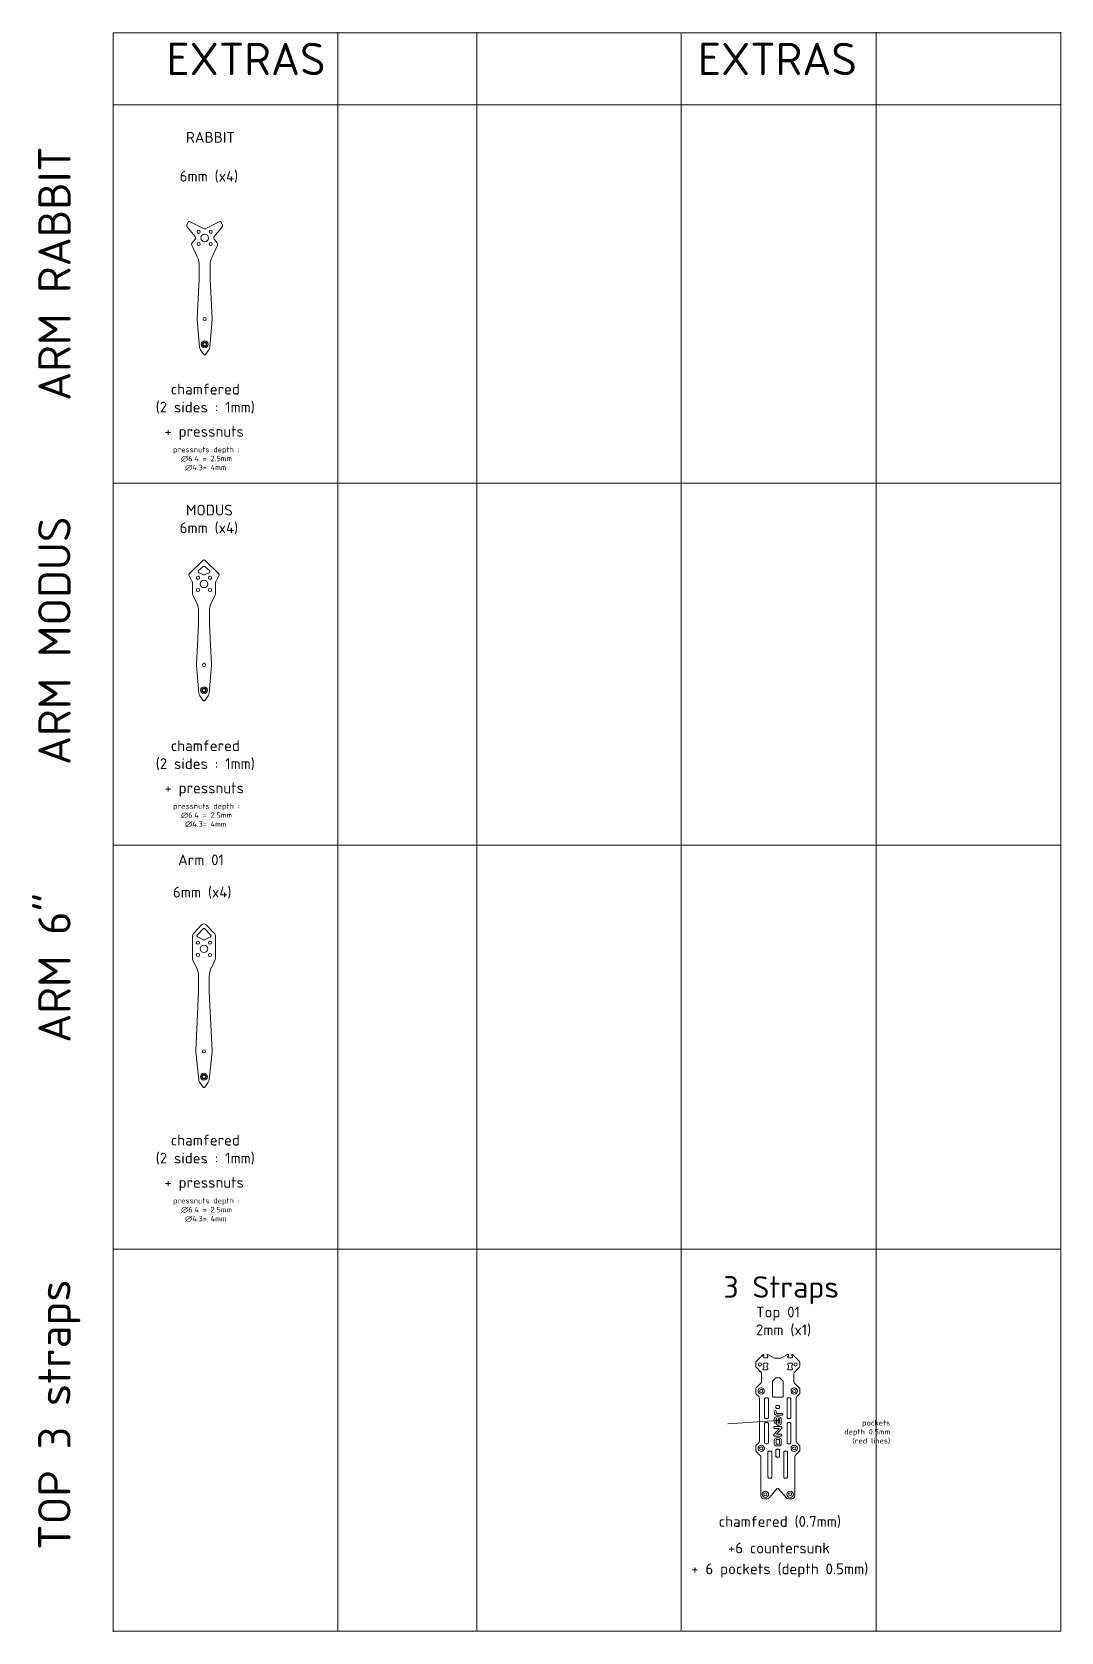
# Model space of a CAD drawing. Header units: millimetres. Extents: x -488 to 1254, y -2368 to 488.
# Drawn here: x -75 to 880, y -2368 to -883 of the extents above; entities that cross this region are included whole.
import ezdxf

# ---------------------------------------------------------------- set-up
doc = ezdxf.new("R2010")
doc.units = ezdxf.units.MM
doc.linetypes.add('JIS_09_08', pattern=[10.75, 8, -0.55, 0.55, -0.55, 0.55, -0.55])
doc.layers.get('0').update_dxf_attribs({"lineweight": 5})
for name, color, linetype, lineweight in [('Calque1', 150, 'Continuous', 5), ('Calque1_chamfered', 40, 'Continuous', 5), ('Calque1_countersunk', 90, 'Continuous', 5), ('Calque1_pocket', 10, 'Continuous', 5), ('Calque2', 251, 'Continuous', 5)]:
    doc.layers.add(name, color=color, linetype=linetype, lineweight=lineweight)
doc.styles.get("Standard").update_dxf_attribs({"font": 'arial.ttf'})

msp = doc.modelspace()

# ---------------------------------------------------------------- linework, layer by layer
at = {"layer": 'Calque1'}
for p, q in [((68.3, -1062.3), (69.5, -1059.3)), ((76, -1072.8), (68.4, -1063.3)), ((70.9, -1058.8), (84.4, -1065.6)), ((98.9, -1058.8), (85.3, -1065.6)), ((93.8, -1072.8), (101.4, -1063.3)), ((101.5, -1062.3), (100.3, -1059.3)), ((73, -1080.8), (78, -1091.5)), ((76, -1075.3), (73.3, -1078.7)), ((96.8, -1080.8), (91.8, -1091.5)), ((93.8, -1075.3), (96.5, -1078.7)), ((78, -1148.9), (79.9, -1112.4)), ((79.9, -1112.1), (79.9, -1099.9)), ((89.9, -1112.1), (89.9, -1099.9)), ((91.8, -1148.9), (89.9, -1112.4)), ((80, -1175.4), (78, -1149.6)), ((89.8, -1175.4), (91.8, -1149.6)), ((84.1, -1182.4), (80.9, -1177.9)), ((85.7, -1182.4), (88.9, -1177.9)), ((73.5, -1722.8), (73.5, -1742.5)), ((82, -1711.8), (74.8, -1719.4)), ((83.5, -1715.3), (77.9, -1721.2)), ((78.2, -1722.8), (83.8, -1725.6)), ((90.2, -1722.8), (84.7, -1725.6)), ((84.9, -1715.3), (90.5, -1721.2)), ((86.4, -1711.8), (93.6, -1719.4)), ((95, -1722.8), (95, -1742.5)), ((73.7, -1743.8), (77.3, -1751.5)), ((94.7, -1743.8), (91.1, -1751.5)), ((79.2, -1773.8), (79.2, -1759.9)), ((89.2, -1773.8), (89.2, -1759.9)), ((76.7, -1828.8), (79.2, -1774)), ((91.7, -1828.8), (89.2, -1774)), ((79.4, -1855.4), (76.7, -1829.5)), ((89.1, -1855.4), (91.7, -1829.5)), ((83.4, -1862.3), (80.2, -1857.8)), ((85, -1862.3), (88.2, -1857.8))]:
    msp.add_line(p, q, dxfattribs=at)
for points in [[(73.7, -1404.7, -0.109594), (73.5, -1403.9), (73.5, -1394.1, 0.117447), (73.3, -1393.2), (70.2, -1387.1, -0.328819), (70.4, -1385.9), (83.6, -1373.2, -0.403898), (85, -1373.2), (98.1, -1385.9, -0.328819), (98.3, -1387.1), (95.2, -1393.2, 0.117447), (95, -1394.1), (95, -1403.9, -0.109594), (94.8, -1404.7), (91.1, -1412.6, 0.109597), (89.3, -1421.1), (89.3, -1433.3, 0.012978), (89.3, -1433.5), (91.2, -1470.1, -0.032684), (91.2, -1470.7), (89.1, -1496.5, -0.134222), (88.2, -1499), (85.1, -1503.5, -0.519542), (83.4, -1503.5), (80.3, -1499, -0.134222), (79.4, -1496.5), (77.4, -1470.7, -0.032684), (77.4, -1470.1), (79.3, -1433.5, 0.012978), (79.3, -1433.3), (79.3, -1421.1, 0.109589), (77.4, -1412.6)], [(83.8, -1386.8, 0.237584), (84.7, -1386.8), (89.3, -1384.5, 0.545529), (89.4, -1382.8), (84.9, -1379.1, 0.352256), (83.6, -1379.1), (79.1, -1382.8, 0.545529), (79.3, -1384.5), (83.8, -1386.8)], [(607, -2124.9, 1), (607, -2123.3), (607, -2120.4, 1), (607, -2118.8), (603.9, -2118.8, 1), (603.9, -2120.4), (603.9, -2123.3, 1), (603.9, -2124.9)], [(626.8, -2124.9, -1), (626.8, -2123.3), (626.8, -2120.4, -1), (626.8, -2118.8), (629.9, -2118.8, -1), (629.9, -2120.4), (629.9, -2123.3, -1), (629.9, -2124.9)], [(615.4, -2132.3), (618.4, -2132.3, -0.198912), (619.1, -2132.6), (621.6, -2135.1, -0.198912), (621.9, -2135.8), (621.9, -2149.3, -0.414214), (620.9, -2150.3), (612.9, -2150.3, -0.414214), (611.9, -2149.3), (611.9, -2135.8, -0.198912), (612.2, -2135.1), (614.7, -2132.6, -0.198912)], [(605.7, -2150.9), (607.2, -2150.9, -0.414214), (608.2, -2151.9), (608.2, -2169.1, -0.414214), (607.2, -2170.1), (605.7, -2170.1, -0.414214), (604.7, -2169.1), (604.7, -2151.9, -0.414214)], [(628.1, -2150.9), (626.6, -2150.9, 0.414214), (625.6, -2151.9), (625.6, -2169.1, 0.414214), (626.6, -2170.1), (628.1, -2170.1, 0.414214), (629.1, -2169.1), (629.1, -2151.9, 0.414214)], [(605.7, -2173.8), (607.2, -2173.8, -0.414214), (608.2, -2174.8), (608.2, -2192.4, -0.414214), (607.2, -2193.4), (605.7, -2193.4, -0.414214), (604.7, -2192.4), (604.7, -2174.8, -0.414214)], [(628.1, -2173.8), (626.6, -2173.8, 0.414214), (625.6, -2174.8), (625.6, -2192.4, 0.414214), (626.6, -2193.4), (628.1, -2193.4, 0.414214), (629.1, -2192.4), (629.1, -2174.8, 0.414214)], [(608.8, -2200.4), (610.3, -2200.4, -0.414214), (611.3, -2201.4), (611.3, -2224.4, -0.414214), (610.3, -2225.4), (608.8, -2225.4, -0.414214), (607.8, -2224.4), (607.8, -2201.4, -0.414214)], [(625, -2200.4), (623.5, -2200.4, 0.414214), (622.5, -2201.4), (622.5, -2224.4, 0.414214), (623.5, -2225.4), (625, -2225.4, 0.414214), (626, -2224.4), (626, -2201.4, 0.414214)]]:
    msp.add_lwpolyline(points, format="xyb", close=True, dxfattribs=at)
for points in [[(616.9, -2234.9, 0.219685), (616.1, -2235.2), (608.9, -2243.8, -0.219685), (607.3, -2244.5), (603.9, -2244.5, -0.414214), (601.2, -2241.8), (601.2, -2205.8, 0.198912), (600.6, -2204.4), (597, -2200.7, -0.198912), (596.4, -2199.3), (596.4, -2196.1, -0.198912), (597, -2194.7), (599.2, -2192.5, 0.198912), (599.8, -2191.1), (599.8, -2151.1, 0.198912), (599.2, -2149.7), (597, -2147.5, -0.198912), (596.4, -2146.1), (596.4, -2142.9, -0.198912), (597, -2141.5), (601.3, -2137.1, 0.198912), (601.9, -2135.7), (601.9, -2128.1, 0.198912), (601.6, -2127.4), (597.1, -2122.8, -0.198912), (596.5, -2121.4), (596.5, -2119.8), (596.5, -2118.2, -0.198912), (597.1, -2116.8), (603, -2110.9, -0.668179), (603.9, -2111.2), (603.9, -2112, 1), (603.9, -2113.6), (607, -2113.6, 1.000028), (607, -2112), (607, -2110.9, -0.58149), (607.8, -2110.5), (612.7, -2113.4, 0.134807), (615.2, -2114.1), (616.9, -2114.1)], [(616.9, -2234.9, -0.219685), (617.7, -2235.2), (624.9, -2243.8, 0.219685), (626.5, -2244.5), (629.9, -2244.5, 0.414214), (632.6, -2241.8), (632.6, -2205.8, -0.198912), (633.2, -2204.4), (636.8, -2200.7, 0.198912), (637.4, -2199.3), (637.4, -2196.1, 0.198912), (636.8, -2194.7), (634.6, -2192.5, -0.198912), (634, -2191.1), (634, -2151.1, -0.198912), (634.6, -2149.7), (636.8, -2147.5, 0.198912), (637.4, -2146.1), (637.4, -2142.9, 0.198912), (636.8, -2141.5), (632.5, -2137.1, -0.198912), (631.9, -2135.7), (631.9, -2128.1, -0.198912), (632.2, -2127.4), (636.7, -2122.8, 0.198912), (637.3, -2121.4), (637.3, -2119.8), (637.3, -2118.2, 0.198912), (636.7, -2116.8), (630.8, -2110.9, 0.668179), (629.9, -2111.2), (629.9, -2112, -1), (629.9, -2113.6), (626.8, -2113.6, -1.000028), (626.8, -2112), (626.8, -2110.9, 0.58149), (626, -2110.5), (621.1, -2113.4, -0.134807), (618.6, -2114.1), (616.9, -2114.1)]]:
    msp.add_lwpolyline(points, format="xyb", dxfattribs=at)
for centre, radius in [((79.3, -1068.3), 1.5), ((90.5, -1068.3), 1.5), ((79.3, -1079.7), 1.5), ((84.9, -1074), 3.5), ((90.5, -1079.7), 1.5), ((84.9, -1149.3), 1.5), ((84.9, -1172.8), 1.5), ((78.6, -1389.5), 1.5), ((84.3, -1395.2), 3.5), ((89.9, -1389.5), 1.5), ((78.6, -1400.9), 1.5), ((89.9, -1400.9), 1.5), ((84.3, -1470.4), 1.5), ((84.3, -1494), 1.5), ((78.6, -1728.3), 1.5), ((84.2, -1734), 3.5), ((89.8, -1728.3), 1.5), ((78.6, -1739.7), 1.5), ((89.8, -1739.7), 1.5), ((84.2, -1829.2), 1.5), ((84.2, -1852.7), 1.5), ((600.4, -2119.8), 1.5), ((633.4, -2119.8), 1.5), ((601.6, -2144.5), 1.5), ((632.2, -2144.5), 1.5), ((601.6, -2197.7), 1.5), ((632.2, -2197.7), 1.5), ((605.4, -2240.4), 1.5), ((628.4, -2240.4), 1.5)]:
    msp.add_circle(centre, radius, dxfattribs=at)
for centre, radius, start, end in [((69.2, -1062.7), 1, 158.0579, 218.8102), ((70.4, -1059.7), 1, 63.2653, 158.0579), ((84.9, -1064.7), 1, 243.2641, 296.7347), ((99.3, -1059.7), 1, 21.9421, 116.7347), ((100.6, -1062.7), 1, 321.1898, 21.9421), ((74.8, -1079.9), 2, 141.1898, 205.0167), ((74.5, -1074), 2, 321.1898, 38.8102), ((95.3, -1074), 2, 141.1898, 218.8102), ((94.9, -1079.9), 2, 334.9822, 38.8102), ((59.9, -1099.9), 20, 0, 25.0167), ((109.9, -1099.9), 20, 154.9822, 180), ((74.9, -1112.1), 5, 357.0258, 0), ((94.9, -1112.1), 5, 180, 182.9742), ((83, -1149.2), 5, 177.0258, 184.5137), ((86.8, -1149.2), 5, 355.4863, 2.9742), ((85, -1175), 5, 184.5137, 215.0925), ((84.9, -1181.8), 1, 215.0925, 324.9075), ((84.8, -1175), 5, 324.9075, 355.4863), ((78.5, -1722.8), 5, 136.6496, 180), ((78.6, -1721.9), 1, 136.6496, 243.2647), ((84.2, -1713.8), 3, 43.3504, 136.6496), ((84.2, -1716), 1, 43.3504, 136.6496), ((89.8, -1721.9), 1, 296.7353, 43.3504), ((90, -1722.8), 5, 0, 43.3504), ((84.2, -1724.7), 1, 243.2647, 296.7353), ((76.5, -1742.5), 3, 180, 205.0173), ((59.2, -1759.9), 20, 0, 25.0173), ((109.2, -1759.9), 20, 154.9827, 180), ((92, -1742.5), 3, 334.9827, 0), ((74.2, -1773.8), 5, 357.4104, 0), ((94.2, -1773.8), 5, 180, 182.5896), ((81.7, -1829), 5, 177.4104, 185.7665), ((86.7, -1829), 5, 354.2335, 2.5896), ((84.3, -1854.9), 5, 185.7665, 215.0925), ((84.1, -1854.9), 5, 324.9075, 354.2335), ((84.2, -1861.7), 1, 215.0925, 324.9075)]:
    msp.add_arc(centre, radius, start, end, dxfattribs=at)
at = {"layer": 'Calque1_countersunk'}
for centre in [(601.6, -2144.5), (632.2, -2144.5), (601.6, -2197.7), (632.2, -2197.7), (605.4, -2240.4), (628.4, -2240.4)]:
    msp.add_circle(centre, 3, dxfattribs=at)
at = {"layer": 'Calque1_pocket'}
for p, q in [((618.1, -2168.5), (615.7, -2168.5)), ((617, -2171.8), (570.4, -2175)), ((613.7, -2170.5), (613.7, -2173.7)), ((613.7, -2173.7), (613.7, -2173.7)), ((613.9, -2177.6), (620, -2177.6)), ((615.3, -2170.5), (615.3, -2173.7)), ((620.6, -2179), (615.7, -2184.7)), ((618.5, -2170.5), (618.5, -2174.1)), ((620.1, -2170.5), (620.1, -2174.1)), ((613.7, -2190), (613.7, -2193.5)), ((615.3, -2190), (615.3, -2193.5)), ((615.7, -2184.7), (620, -2184.7)), ((618.1, -2188), (615.7, -2188)), ((618.1, -2189.6), (615.7, -2189.6)), ((618.1, -2193.9), (615.7, -2193.9)), ((618.1, -2195.5), (615.7, -2195.5)), ((618.5, -2190), (618.5, -2193.5)), ((620.1, -2190), (620.1, -2193.5))]:
    msp.add_line(p, q, dxfattribs=at)
for points in [[(620.9, -2166.9), (615.7, -2166.9, -0.245066), (614.2, -2166.1, -0.113399), (613.9, -2165.3, -0.037158), (613.7, -2163.5, -0.049183)], [(620.9, -2165.3), (615.7, -2165.3, -0.245066), (615.5, -2165.2, -0.113399), (615.4, -2165, -0.037158), (615.3, -2163.5)], [(613.9, -2179.2), (618.2, -2179.2), (613.3, -2185, 0.640968), (613.9, -2186.3), (620, -2186.3)], [(615.7, -2170.1), (616, -2170.1), (616, -2175.3, 0.414214), (616.8, -2176.1), (618.1, -2176.1)]]:
    msp.add_lwpolyline(points, format="xyb", dxfattribs=at)
for points in [[(616.1, -2157.8), (617.6, -2157.8, -0.414214), (618.6, -2158.8), (618.6, -2159.8, -0.414214), (617.6, -2160.8), (616.1, -2160.8, -0.414214), (615.1, -2159.8), (615.1, -2158.8, -0.414214)], [(616.1, -2198.6), (617.6, -2198.6, -0.414214), (618.6, -2199.6), (618.6, -2204.8, -0.414214), (617.6, -2205.8), (616.1, -2205.8, -0.414214), (615.1, -2204.8), (615.1, -2199.6, -0.414214)]]:
    msp.add_lwpolyline(points, format="xyb", close=True, dxfattribs=at)
msp.add_lwpolyline([(618.1, -2170.1), (617.6, -2170.1), (617.6, -2174.5), (618.1, -2174.5)], dxfattribs=at)
for centre, radius in [((84.9, -1172.8), 3.25), ((84.9, -1172.8), 2.15), ((84.3, -1494), 3.2), ((84.3, -1494), 2.15), ((84.2, -1852.7), 3.2), ((84.2, -1852.7), 2.15)]:
    msp.add_circle(centre, radius, dxfattribs=at)
for centre, radius, start, end in [((614.5, -2163.5), 0.8, 0.5299, 180.5299), ((615.7, -2170.5), 2, 90, 180), ((618.1, -2170.5), 2, 0, 90), ((620.9, -2166.1), 0.8, 270, 90), ((613.9, -2178.4), 0.8, 90, 270), ((614.5, -2173.7), 0.787, 180, 0), ((615.7, -2170.5), 0.4, 90, 180), ((618.1, -2170.5), 0.4, 0, 90), ((618.1, -2174.1), 2, 270, 0), ((618.1, -2174.1), 0.4, 270, 0), ((620, -2178.4), 0.8, 319.3657, 90), ((615.7, -2190), 2, 90, 180), ((615.7, -2193.5), 2, 180, 270), ((615.7, -2190), 0.4, 90, 180), ((615.7, -2193.5), 0.4, 180, 270), ((618.1, -2190), 2, 0, 90), ((618.1, -2190), 0.4, 0, 90), ((618.1, -2193.5), 2, 270, 0), ((618.1, -2193.5), 0.4, 270, 0), ((620, -2185.5), 0.8, 270, 90)]:
    msp.add_arc(centre, radius, start, end, dxfattribs=at)
at = {"layer": 'Calque2'}
for p, q in [((0, -883.6), (879.8, -883.6)), ((0, -883.6), (0, -2368.2)), ((208.6, -882.9), (208.6, -2367.5)), ((337.6, -882.9), (337.6, -2367.5)), ((527.1, -883.6), (527.1, -2367.5)), ((708.1, -882.9), (708.1, -2367.5)), ((879.8, -882.9), (879.8, -2367.5)), ((0, -950.6), (879.8, -950.6)), ((0, -1301.8), (879.8, -1301.8)), ((0, -1637.8), (879.8, -1637.8)), ((0, -2012.9), (879.8, -2012.9)), ((0, -2367.5), (879.8, -2367.5))]:
    msp.add_line(p, q, dxfattribs=at)

# ---------------------------------------------------------------- texts
at = {"linetype": 'JIS_09_08', "attachment_point": 1}
for s, insert, char_height in [('{\\fISOCPEUR|b0|i0|c0|p34;EXTRAS}', (49.4, -892.9), 30), ('{\\fISOCPEUR|b0|i0|c0|p34;EXTRAS}', (542.7, -892.9), 30), ('{\\fISOCPEUR|b0|i0|c0|p34;RABBIT}', (67.5, -975.7), 10), ('{\\fISOCPEUR|b0|i0|c0|p34;6mm (x4)}', (61.7, -1011.7), 10), ('{\\fISOCPEUR|b0|i0|c0|p34;MODUS}', (67.5, -1321.7), 10), ('{\\fISOCPEUR|b0|i0|c0|p34;6mm (x4)}', (61.7, -1338.1), 10), ('{\\fISOCPEUR|b0|i0|c0|p34;Arm 01}', (60.2, -1646.4), 10), ('{\\fISOCPEUR|b0|i0|c0|p34;6mm (x4)}', (55.5, -1676.4), 10), ('{\\fISOCPEUR|b0|i0|c0|p34;3 Straps}', (566.5, -2037.9), 20), ('{\\fISOCPEUR|b0|i0|c0|p34;Top 01}', (596.8, -2066.2), 10), ('{\\fISOCPEUR|b0|i0|c0|p34;2mm (x1)}', (596.6, -2082.7), 10)]:
    msp.add_mtext_dynamic_manual_height_columns(s, width=327.756, gutter_width=12.5, heights=[0], dxfattribs=dict(at, insert=insert, char_height=char_height))
at = {"linetype": 'JIS_09_08', "char_height": 30, "attachment_point": 1, "rotation": 90}
for s, insert in [('{\\fISOCPEUR|b0|i0|c0|p34;ARM RABBIT}', (-69.6, -1225.3)), ('{\\fISOCPEUR|b0|i0|c0|p34;ARM MODUS}', (-69.6, -1563.4)), ('{\\fISOCPEUR|b0|i0|c0|p34;ARM 6"}', (-69.6, -1821.2)), ('{\\fISOCPEUR|b0|i0|c0|p34;TOP 3 straps}', (-69.6, -2292))]:
    msp.add_mtext_dynamic_manual_height_columns(s, width=327.756, gutter_width=12.5, heights=[0], dxfattribs=dict(at, insert=insert))
at = {"layer": 'Calque1_chamfered', "char_height": 10, "attachment_point": 1}
for s, insert in [('\\pi133.87807;{\\fISOCPEUR|b0|i0|c0|p34;chamfered\\P\\pi119.87807;(2 sides : 1mm)}', (-80.4, -1209.4)), ('\\pi133.87807;{\\fISOCPEUR|b0|i0|c0|p34;chamfered\\P\\pi119.87807;(2 sides : 1mm)}', (-80.4, -1540.4)), ('\\pi133.87807;{\\fISOCPEUR|b0|i0|c0|p34;chamfered\\P\\pi119.87807;(2 sides : 1mm)}', (-80.4, -1906.6)), ('\\pi109.37807;{\\fISOCPEUR|b0|i0|c0|p34;chamfered (0.7mm)}', (452.7, -2260.6))]:
    msp.add_mtext_dynamic_manual_height_columns(s, width=327.756, gutter_width=12.5, heights=[0], dxfattribs=dict(at, insert=insert))
at = {"layer": 'Calque1_countersunk', "insert": (452.7, -2285.2), "char_height": 10, "attachment_point": 1}
msp.add_mtext_dynamic_manual_height_columns('\\pi117.87807;{\\fISOCPEUR|b0|i0|c0|p34;+6 countersunk}', width=327.756, gutter_width=12.5, heights=[0], dxfattribs=at)
at = {"layer": 'Calque1_pocket'}
for s, width, insert, char_height, attachment_point in [('\\pi127.87807;{\\fISOCPEUR|b0|i0|c0|p34;+ pressnuts}', 327.756, (-80.4, -1248.6), 10, 1), ('\\pi36.45843;{\\fISOCPEUR|b0|i0|c0|p34;pressnuts depth : \\P\\pi43.70843;∅6.4 = 2.5mm\\P\\pi47.45843;∅4.3= 4mm}', 126.917, (19.2, -1268), 5, 1), ('\\pi127.87807;{\\fISOCPEUR|b0|i0|c0|p34;+ pressnuts}', 327.756, (-80.4, -1579.6), 10, 1), ('\\pi36.45843;{\\fISOCPEUR|b0|i0|c0|p34;pressnuts depth : \\P\\pi43.70843;∅6.4 = 2.5mm\\P\\pi47.45843;∅4.3= 4mm}', 126.917, (19.2, -1599), 5, 1), ('\\pi127.87807;{\\fISOCPEUR|b0|i0|c0|p34;+ pressnuts}', 327.756, (-80.4, -1945.8), 10, 1), ('\\pi36.45843;{\\fISOCPEUR|b0|i0|c0|p34;pressnuts depth : \\P\\pi43.70843;∅6.4 = 2.5mm\\P\\pi47.45843;∅4.3= 4mm}', 126.917, (19.2, -1965.3), 5, 1), ('{\\fISOCPEUR|b0|i0|c0|p34;pockets \\Pdepth 0.5mm\\P(red lines) }', 327.756, (721.3, -2171.5), 5, 3), ('\\pi83.87807;{\\fISOCPEUR|b0|i0|c0|p34;+ 6 pockets (depth 0.5mm)}', 327.756, (452.7, -2304.6), 10, 1)]:
    msp.add_mtext_dynamic_manual_height_columns(s, width=width, gutter_width=12.5, heights=[0], dxfattribs=dict(at, insert=insert, char_height=char_height, attachment_point=attachment_point))

doc.saveas('drawing.dxf')
